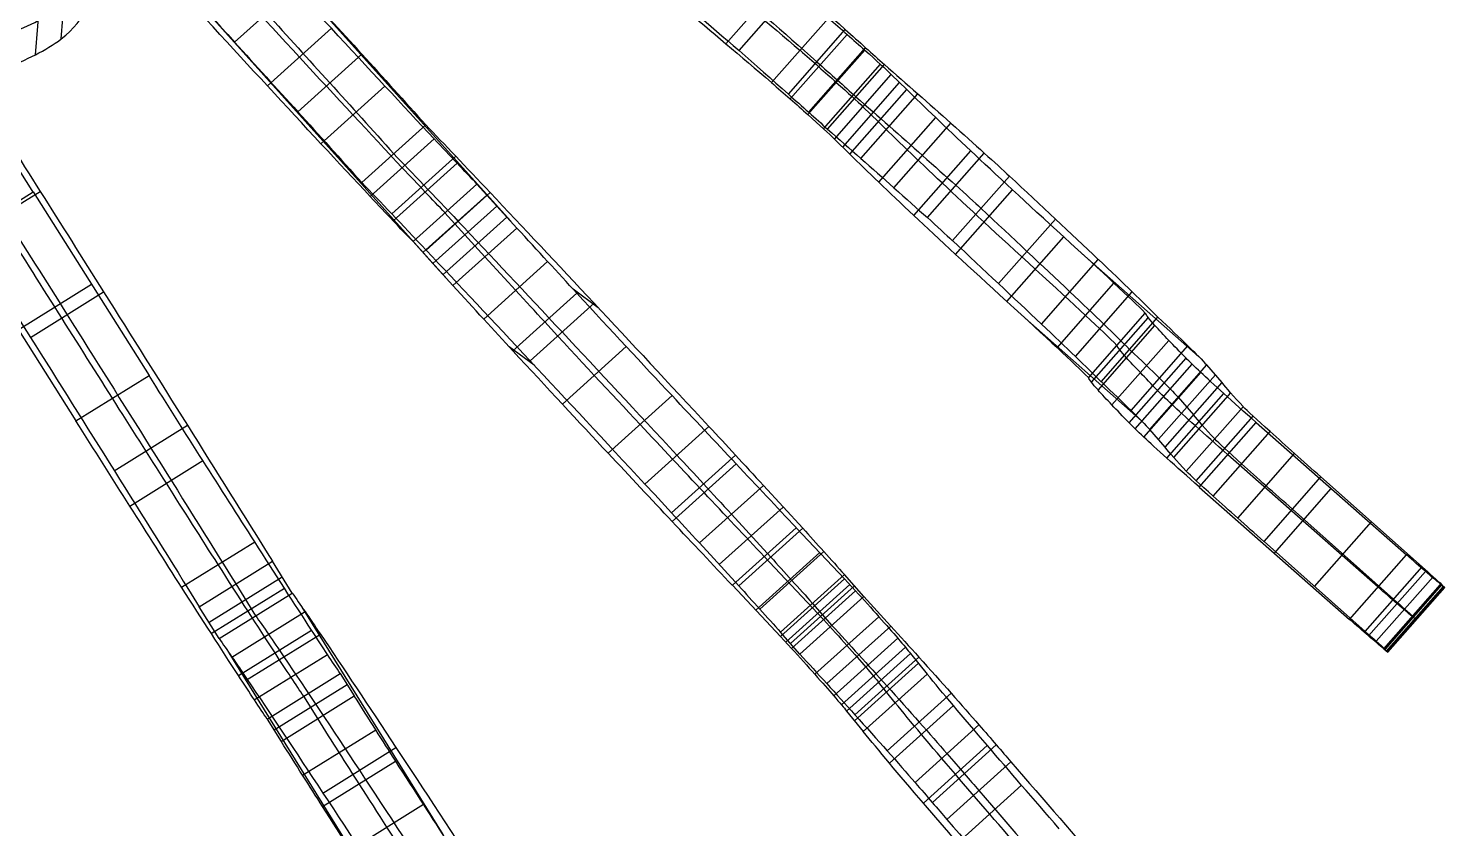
# Model space of a CAD drawing. Extents: x 14 to 133, y -39 to 144.
# Drawn here: x 89.78 to 122.68, y 15.87 to 34.47 of the extents above; entities that cross this region are included whole.
import ezdxf

# ---------------------------------------------------------------- set-up
doc = ezdxf.new("R2010")
doc.units = 0
doc.header["$MEASUREMENT"] = 0
doc.layers.add('LAYER_1', color=255, linetype='CONTINUOUS')

msp = doc.modelspace()

# ---------------------------------------------------------------- linework, layer by layer
at = {"layer": 'LAYER_1', "color": 9}
for p, q in [((100.988, 29.984, 67.046), (95.299, 36.317, 67.831)), ((90.547, 34.222, 75.862), (90.675, 35.811, 77.069)), ((90.547, 34.222, 75.862), (90.675, 35.811, 77.069)), ((105.987, 34.105, 75.535), (107.309, 35.606, 75.498)), ((89.947, 33.852, 76.413), (90.075, 35.441, 77.62)), ((94.574, 34.144, 68.196), (96.059, 35.483, 68.159)), ((94.574, 34.144, 68.196), (96.059, 35.483, 68.159)), ((106.29, 33.948, 79.968), (107.611, 35.448, 79.931)), ((99.502, 28.645, 67.084), (93.813, 34.979, 67.869)), ((107.048, 33.205, 76.894), (108.369, 34.706, 76.858)), ((107.048, 33.205, 76.894), (108.369, 34.706, 76.858)), ((95.336, 33.128, 62.144), (96.821, 34.467, 62.106)), ((95.336, 33.128, 62.144), (96.821, 34.467, 62.106)), ((107.436, 32.939, 79.994), (108.757, 34.44, 79.958)), ((107.436, 32.939, 79.994), (108.757, 34.44, 79.958)), ((107.48, 32.825, 76.913), (108.802, 34.326, 76.876)), ((107.889, 32.461, 76.732), (109.21, 33.962, 76.695)), ((107.889, 32.461, 76.732), (109.21, 33.962, 76.695)), ((107.911, 32.516, 79.764), (109.232, 34.016, 79.727)), ((96.041, 32.529, 68.619), (97.526, 33.868, 68.581)), ((108.255, 32.129, 76.329), (109.576, 33.63, 76.292)), ((108.345, 32.125, 79.422), (109.666, 33.626, 79.386)), ((108.345, 32.125, 79.422), (109.666, 33.626, 79.386)), ((108.506, 31.894, 75.791), (109.827, 33.395, 75.754)), ((108.506, 31.894, 75.791), (109.827, 33.395, 75.754)), ((110.189, 33.042, 74.321), (109.827, 33.395, 75.754)), ((110.189, 33.042, 74.321), (109.827, 33.395, 75.754)), ((96.579, 31.786, 63.464), (98.065, 33.124, 63.426)), ((108.699, 31.707, 75.08), (110.02, 33.208, 75.044)), ((108.868, 31.541, 74.358), (110.189, 33.042, 74.321)), ((108.868, 31.541, 74.358), (110.189, 33.042, 74.321)), ((109.122, 31.441, 79.435), (110.443, 32.942, 79.398)), ((109.167, 32.645, 75.773), (109.528, 32.291, 74.34)), ((109.538, 30.89, 71.898), (110.86, 32.391, 71.862)), ((109.889, 30.762, 79.286), (111.211, 32.263, 79.249)), ((109.889, 30.762, 79.286), (111.211, 32.263, 79.249)), ((97.528, 30.882, 68.732), (99.013, 32.221, 68.694)), ((97.528, 30.882, 68.732), (99.013, 32.221, 68.694)), ((97.724, 30.559, 64.974), (99.209, 31.898, 64.936)), ((97.724, 30.559, 64.974), (99.209, 31.898, 64.936)), ((108.868, 31.541, 74.358), (108.506, 31.894, 75.791)), ((108.868, 31.541, 74.358), (108.506, 31.894, 75.791)), ((110.353, 30.116, 69.519), (111.674, 31.616, 69.482)), ((110.353, 30.116, 69.519), (111.674, 31.616, 69.482)), ((98.226, 30.154, 70.356), (99.711, 31.492, 70.318)), ((98.256, 29.993, 65.87), (99.742, 31.332, 65.832)), ((110.665, 30.067, 78.81), (111.986, 31.568, 78.773)), ((111.251, 29.532, 77.985), (112.572, 31.033, 77.948)), ((111.251, 29.532, 77.985), (112.572, 31.033, 77.948)), ((88.195, 29.606, 57.769), (89.893, 30.663, 57.731)), ((88.195, 29.606, 57.769), (89.893, 30.663, 57.731)), ((88.358, 29.621, 65.356), (90.056, 30.678, 65.318)), ((89.893, 30.663, 57.731), (92.585, 26.398, 59.379)), ((89.893, 30.663, 57.731), (92.585, 26.398, 59.379)), ((98.718, 29.509, 66.85), (100.203, 30.848, 66.813)), ((98.718, 29.509, 66.85), (100.203, 30.848, 66.813)), ((99.025, 29.31, 71.873), (100.511, 30.648, 71.835)), ((99.025, 29.31, 71.873), (100.511, 30.648, 71.835)), ((100.203, 30.848, 66.813), (100.667, 30.337, 66.917)), ((100.203, 30.848, 66.813), (100.667, 30.337, 66.917)), ((111.321, 29.213, 67.446), (112.642, 30.714, 67.41)), ((100.435, 30.592, 66.865), (98.949, 29.254, 66.903)), ((99.181, 28.998, 66.955), (100.667, 30.337, 66.917)), ((99.181, 28.998, 66.955), (100.667, 30.337, 66.917)), ((100.667, 30.337, 66.917), (101.132, 29.826, 67.104)), ((100.667, 30.337, 66.917), (101.132, 29.826, 67.104)), ((100.899, 30.081, 67.01), (99.414, 28.742, 67.048)), ((99.924, 29.667, 66.936), (99.46, 30.179, 66.831)), ((112.318, 28.533, 75.532), (113.639, 30.033, 75.496)), ((99.646, 28.487, 67.142), (101.132, 29.826, 67.104)), ((99.646, 28.487, 67.142), (101.132, 29.826, 67.104)), ((100.389, 29.156, 67.123), (99.924, 29.667, 66.936)), ((112.511, 28.119, 65.593), (113.832, 29.62, 65.556)), ((112.511, 28.119, 65.593), (113.832, 29.62, 65.556)), ((88.195, 29.606, 57.769), (90.887, 25.342, 59.417)), ((88.195, 29.606, 57.769), (90.887, 25.342, 59.417)), ((98.718, 29.509, 66.85), (99.181, 28.998, 66.955)), ((98.718, 29.509, 66.85), (99.181, 28.998, 66.955)), ((99.181, 28.998, 66.955), (99.646, 28.487, 67.142)), ((99.181, 28.998, 66.955), (99.646, 28.487, 67.142)), ((100.359, 27.709, 67.573), (101.844, 29.047, 67.536)), ((113.315, 27.593, 73.027), (114.636, 29.094, 72.991)), ((113.315, 27.593, 73.027), (114.636, 29.094, 72.991)), ((116.958, 26.847, 64.676), (114.255, 29.234, 64.982)), ((89.547, 27.463, 58.556), (91.245, 28.52, 58.517)), ((89.833, 27.283, 66.209), (91.53, 28.34, 66.171)), ((89.833, 27.283, 66.209), (91.53, 28.34, 66.171)), ((101.036, 26.973, 68.123), (102.521, 28.312, 68.085)), ((101.036, 26.973, 68.123), (102.521, 28.312, 68.085)), ((103.021, 27.974, 75.747), (102.434, 28.407, 68.006)), ((113.678, 27.045, 63.671), (114.999, 28.546, 63.635)), ((114.103, 26.841, 70.632), (115.425, 28.342, 70.596)), ((101.437, 26.74, 75.643), (102.923, 28.079, 75.605)), ((115.637, 25.346, 64.712), (112.934, 27.733, 65.019)), ((114.406, 26.348, 61.393), (115.728, 27.849, 61.356)), ((114.406, 26.348, 61.393), (115.728, 27.849, 61.356)), ((114.477, 26.241, 59.523), (115.798, 27.742, 59.486)), ((114.7, 26.255, 68.137), (116.021, 27.756, 68.1)), ((114.7, 26.255, 68.137), (116.021, 27.756, 68.1)), ((114.629, 26.061, 57.663), (115.95, 27.562, 57.626)), ((114.629, 26.061, 57.663), (115.95, 27.562, 57.626)), ((101.535, 26.635, 75.784), (100.949, 27.068, 68.044)), ((102.186, 25.732, 69.344), (103.671, 27.071, 69.306)), ((114.952, 25.714, 55.08), (116.273, 27.215, 55.044)), ((115.396, 25.585, 65.841), (116.718, 27.086, 65.804)), ((115.352, 25.299, 52.519), (116.674, 26.8, 52.482)), ((115.352, 25.299, 52.519), (116.674, 26.8, 52.482)), ((115.494, 25.159, 51.888), (116.815, 26.66, 51.851)), ((90.887, 25.342, 59.417), (92.585, 26.398, 59.379)), ((90.887, 25.342, 59.417), (92.585, 26.398, 59.379)), ((115.695, 24.967, 51.287), (117.017, 26.468, 51.25)), ((115.695, 24.967, 51.287), (117.017, 26.468, 51.25)), ((115.833, 25.143, 63.428), (117.154, 26.644, 63.392)), ((115.833, 25.143, 63.428), (117.154, 26.644, 63.392)), ((116.037, 24.915, 61.488), (117.358, 26.416, 61.452)), ((117.51, 26.235, 59.502), (117.154, 26.644, 63.392)), ((117.51, 26.235, 59.502), (117.154, 26.644, 63.392)), ((116.189, 24.734, 59.539), (117.51, 26.235, 59.502)), ((116.189, 24.734, 59.539), (117.51, 26.235, 59.502)), ((116.389, 24.493, 56.894), (117.711, 25.994, 56.857)), ((103.249, 24.592, 70.732), (104.734, 25.931, 70.694)), ((103.249, 24.592, 70.732), (104.734, 25.931, 70.694)), ((116.231, 24.476, 50.512), (117.552, 25.977, 50.475)), ((116.493, 25.893, 63.41), (116.85, 25.484, 59.52)), ((116.68, 24.173, 54.266), (118.001, 25.674, 54.23)), ((116.68, 24.173, 54.266), (118.001, 25.674, 54.23)), ((116.912, 23.952, 53.6), (118.233, 25.453, 53.563)), ((91.779, 24.184, 66.981), (93.477, 25.241, 66.942)), ((104.106, 23.875, 79.004), (105.591, 25.214, 78.967)), ((104.106, 23.875, 79.004), (105.591, 25.214, 78.967)), ((116.189, 24.734, 59.539), (115.833, 25.143, 63.428)), ((116.189, 24.734, 59.539), (115.833, 25.143, 63.428)), ((116.981, 23.807, 50.167), (118.302, 25.308, 50.13)), ((116.981, 23.807, 50.167), (118.302, 25.308, 50.13)), ((117.305, 23.593, 53.088), (118.627, 25.094, 53.051)), ((117.305, 23.593, 53.088), (118.627, 25.094, 53.051)), ((118.302, 25.308, 50.13), (121.794, 22.231, 49.969)), ((118.302, 25.308, 50.13), (121.794, 22.231, 49.969)), ((92.139, 23.365, 60.386), (93.837, 24.421, 60.347)), ((104.722, 23.21, 79.654), (106.207, 24.548, 79.616)), ((104.735, 23.008, 73.029), (106.22, 24.347, 72.991)), ((121.134, 21.48, 49.987), (117.642, 24.558, 50.148)), ((117.874, 23.083, 52.687), (119.195, 24.584, 52.651)), ((118.485, 22.539, 52.415), (119.806, 24.04, 52.379)), ((118.485, 22.539, 52.415), (119.806, 24.04, 52.379)), ((119.806, 24.04, 52.379), (122.157, 21.952, 51.646)), ((119.806, 24.04, 52.379), (122.157, 21.952, 51.646)), ((105.37, 22.506, 80.228), (106.856, 23.845, 80.19)), ((105.37, 22.506, 80.228), (106.856, 23.845, 80.19)), ((106.856, 23.845, 80.19), (107.772, 22.847, 80.816)), ((106.856, 23.845, 80.19), (107.772, 22.847, 80.816)), ((116.981, 23.807, 50.167), (120.473, 20.73, 50.005)), ((116.981, 23.807, 50.167), (120.473, 20.73, 50.005)), ((118.727, 22.269, 50.076), (120.048, 23.77, 50.04)), ((105.831, 22.004, 80.531), (107.316, 23.342, 80.493)), ((107.029, 22.177, 80.835), (106.113, 23.176, 80.209)), ((121.497, 21.202, 51.664), (119.145, 23.289, 52.397)), ((106.135, 21.524, 75.445), (107.62, 22.862, 75.407)), ((106.135, 21.524, 75.445), (107.62, 22.862, 75.407)), ((106.286, 21.508, 80.854), (107.772, 22.847, 80.816)), ((106.286, 21.508, 80.854), (107.772, 22.847, 80.816)), ((108.743, 21.67, 77.289), (107.62, 22.862, 75.407)), ((108.743, 21.67, 77.289), (107.62, 22.862, 75.407)), ((119.659, 21.496, 52.042), (120.98, 22.997, 52.005)), ((93.342, 21.476, 61.569), (95.04, 22.532, 61.531)), ((93.342, 21.476, 61.569), (95.04, 22.532, 61.531)), ((105.37, 22.506, 80.228), (106.286, 21.508, 80.854)), ((105.37, 22.506, 80.228), (106.286, 21.508, 80.854)), ((118.485, 22.539, 52.415), (120.836, 20.451, 51.682)), ((118.485, 22.539, 52.415), (120.836, 20.451, 51.682)), ((93.753, 21.025, 67.319), (95.45, 22.082, 67.28)), ((93.753, 21.025, 67.319), (95.45, 22.082, 67.28)), ((95.911, 21.342, 67.275), (95.45, 22.082, 67.28)), ((95.911, 21.342, 67.275), (95.45, 22.082, 67.28)), ((106.682, 20.943, 76.404), (108.167, 22.282, 76.366)), ((106.777, 20.967, 80.977), (108.262, 22.306, 80.939)), ((106.877, 22.193, 75.426), (108, 21.001, 77.308)), ((120.473, 20.73, 50.005), (121.794, 22.231, 49.969)), ((120.473, 20.73, 50.005), (121.794, 22.231, 49.969)), ((107.252, 20.434, 80.781), (108.738, 21.773, 80.743)), ((107.252, 20.434, 80.781), (108.738, 21.773, 80.743)), ((109.19, 21.26, 80.335), (108.738, 21.773, 80.743)), ((109.19, 21.26, 80.335), (108.738, 21.773, 80.743)), ((120.836, 20.451, 51.682), (122.157, 21.952, 51.646)), ((120.836, 20.451, 51.682), (122.157, 21.952, 51.646)), ((120.913, 20.346, 50.162), (122.234, 21.847, 50.125)), ((121.093, 20.221, 51.516), (122.414, 21.722, 51.48)), ((95.681, 21.712, 67.278), (93.983, 20.655, 67.316)), ((94.032, 20.399, 62.453), (95.73, 21.455, 62.414)), ((94.602, 21.553, 67.3), (95.062, 20.813, 67.294)), ((107.257, 20.331, 77.327), (106.135, 21.524, 75.445)), ((107.257, 20.331, 77.327), (106.135, 21.524, 75.445)), ((107.257, 20.331, 77.327), (108.743, 21.67, 77.289)), ((107.257, 20.331, 77.327), (108.743, 21.67, 77.289)), ((107.376, 20.204, 77.48), (108.861, 21.543, 77.442)), ((107.485, 20.171, 80.593), (108.97, 21.51, 80.555)), ((107.511, 20.057, 77.599), (108.996, 21.396, 77.561)), ((107.511, 20.057, 77.599), (108.996, 21.396, 77.561)), ((108.996, 21.396, 77.561), (108.743, 21.67, 77.289)), ((108.996, 21.396, 77.561), (108.743, 21.67, 77.289)), ((121.267, 20.044, 50.547), (122.588, 21.545, 50.51)), ((121.267, 20.044, 50.547), (122.588, 21.545, 50.51)), ((121.298, 20.034, 51.252), (122.619, 21.535, 51.215)), ((121.298, 20.034, 51.252), (122.619, 21.535, 51.215)), ((121.332, 19.99, 50.712), (122.654, 21.491, 50.675)), ((121.349, 19.985, 51.08), (122.67, 21.486, 51.043)), ((121.361, 19.97, 50.895), (122.682, 21.471, 50.858)), ((121.361, 19.97, 50.895), (122.682, 21.471, 50.858)), ((122.588, 21.545, 50.51), (122.682, 21.471, 50.858)), ((122.588, 21.545, 50.51), (122.682, 21.471, 50.858)), ((122.682, 21.471, 50.858), (122.619, 21.535, 51.215)), ((122.682, 21.471, 50.858), (122.619, 21.535, 51.215)), ((94.213, 20.285, 67.314), (95.911, 21.342, 67.275)), ((94.213, 20.285, 67.314), (95.911, 21.342, 67.275)), ((107.704, 19.921, 80.373), (109.19, 21.26, 80.335)), ((107.704, 19.921, 80.373), (109.19, 21.26, 80.335)), ((107.995, 21.103, 80.762), (108.447, 20.591, 80.354)), ((94.213, 20.285, 67.314), (93.753, 21.025, 67.319)), ((94.213, 20.285, 67.314), (93.753, 21.025, 67.319)), ((94.512, 19.855, 68.683), (96.21, 20.911, 68.644)), ((99.416, 15.731, 67.837), (96.142, 21.011, 68.358)), ((108, 21.001, 77.308), (108.254, 20.727, 77.58)), ((108.053, 19.454, 77.561), (109.539, 20.793, 77.523)), ((122.021, 20.72, 50.876), (121.927, 20.795, 50.528)), ((121.958, 20.785, 51.233), (122.021, 20.72, 50.876)), ((94.663, 19.424, 63.487), (96.36, 20.48, 63.448)), ((94.663, 19.424, 63.487), (96.36, 20.48, 63.448)), ((107.704, 19.921, 80.373), (107.252, 20.434, 80.781)), ((107.704, 19.921, 80.373), (107.252, 20.434, 80.781)), ((108.329, 19.237, 80.696), (109.814, 20.576, 80.659)), ((94.868, 19.332, 70.005), (96.565, 20.388, 69.967)), ((94.868, 19.332, 70.005), (96.565, 20.388, 69.967)), ((107.511, 20.057, 77.599), (107.257, 20.331, 77.327)), ((107.511, 20.057, 77.599), (107.257, 20.331, 77.327)), ((108.492, 18.954, 77.096), (109.978, 20.293, 77.058)), ((108.492, 18.954, 77.096), (109.978, 20.293, 77.058)), ((108.671, 18.744, 76.666), (110.156, 20.083, 76.629)), ((97.718, 14.674, 67.876), (94.444, 19.954, 68.397)), ((95.031, 18.861, 64.306), (96.729, 19.918, 64.267)), ((108.788, 18.601, 76.191), (110.274, 19.939, 76.153)), ((108.788, 18.601, 76.191), (110.274, 19.939, 76.153)), ((108.984, 18.514, 80.803), (110.469, 19.853, 80.765)), ((108.984, 18.514, 80.803), (110.469, 19.853, 80.765)), ((110.274, 19.939, 76.153), (110.662, 19.46, 74.43)), ((110.274, 19.939, 76.153), (110.662, 19.46, 74.43)), ((121.267, 20.044, 50.547), (121.361, 19.97, 50.895)), ((121.267, 20.044, 50.547), (121.361, 19.97, 50.895)), ((121.361, 19.97, 50.895), (121.298, 20.034, 51.252)), ((121.361, 19.97, 50.895), (121.298, 20.034, 51.252)), ((95.33, 18.415, 65.22), (97.027, 19.472, 65.181)), ((95.33, 18.415, 65.22), (97.027, 19.472, 65.181)), ((97.027, 19.472, 65.181), (97.353, 18.953, 65.287)), ((97.027, 19.472, 65.181), (97.353, 18.953, 65.287)), ((108.973, 18.371, 75.325), (110.458, 19.71, 75.287)), ((109.176, 18.122, 74.468), (110.662, 19.46, 74.43)), ((109.176, 18.122, 74.468), (110.662, 19.46, 74.43)), ((97.19, 19.212, 65.234), (95.492, 18.156, 65.273)), ((109.919, 18.791, 74.449), (109.531, 19.27, 76.172)), ((95.655, 17.896, 65.326), (97.353, 18.953, 65.287)), ((95.655, 17.896, 65.326), (97.353, 18.953, 65.287)), ((96.504, 18.425, 65.306), (96.179, 18.943, 65.201)), ((109.734, 17.674, 80.54), (111.219, 19.013, 80.502)), ((108.788, 18.601, 76.191), (109.176, 18.122, 74.468)), ((108.788, 18.601, 76.191), (109.176, 18.122, 74.468)), ((109.784, 17.389, 72.419), (111.27, 18.728, 72.382)), ((95.33, 18.415, 65.22), (95.655, 17.896, 65.326)), ((95.33, 18.415, 65.22), (95.655, 17.896, 65.326)), ((96.152, 17.11, 65.659), (97.85, 18.166, 65.621)), ((110.378, 16.942, 79.918), (111.864, 18.281, 79.881)), ((110.378, 16.942, 79.918), (111.864, 18.281, 79.881)), ((110.573, 16.46, 70.518), (112.058, 17.799, 70.48)), ((110.573, 16.46, 70.518), (112.058, 17.799, 70.48)), ((110.781, 16.477, 79.271), (112.266, 17.816, 79.233)), ((96.617, 16.381, 66.139), (98.314, 17.437, 66.101)), ((96.617, 16.381, 66.139), (98.314, 17.437, 66.101)), ((96.623, 16.695, 75.061), (98.321, 17.752, 75.023)), ((111.119, 16.082, 78.546), (112.604, 17.421, 78.508)), ((111.119, 16.082, 78.546), (112.604, 17.421, 78.508)), ((111.37, 15.535, 69.054), (112.855, 16.874, 69.016)), ((97.263, 15.376, 67.065), (98.961, 16.433, 67.027))]:
    msp.add_line(p, q, dxfattribs=at)
at = {"layer": 'LAYER_1', "color": 9, "extrusion": (0.74264, 0.669424, -0.018889)}
for centre, radius, start, end in [((-17.562, 97.772, 93.803), 40.215, 237.407, 249.8075), ((-17.562, 97.772, 93.803), 40.215, 237.407, 249.8075), ((-17.562, 97.771, 92.803), 40.215, 237.4069, 249.8076), ((-44.532, 45.243, 91.803), 25.559, 57.4737, 75.1009), ((-44.532, 45.243, 91.803), 25.559, 57.4737, 75.1009), ((-17.562, 97.772, 91.803), 40.215, 237.407, 249.8075), ((-17.562, 97.772, 91.803), 40.215, 237.407, 249.8075), ((-42.056, 54.645, 93.803), 15.836, 75.0108, 91.1049), ((-42.056, 54.645, 93.803), 15.836, 75.0108, 91.1049), ((-42.056, 54.646, 92.803), 15.836, 75.0106, 91.1051), ((-27.908, 81.502, 93.803), 20.935, 224.9183, 237.2768), ((-27.908, 81.502, 93.803), 20.935, 224.9183, 237.2768), ((-42.056, 54.645, 91.803), 15.836, 75.0108, 91.1049), ((-42.056, 54.645, 91.803), 15.836, 75.0108, 91.1049), ((-27.908, 81.501, 92.803), 20.935, 224.9183, 237.2769), ((-27.908, 81.502, 91.803), 20.935, 224.9183, 237.2768), ((-27.908, 81.502, 91.803), 20.935, 224.9183, 237.2768), ((-59.424, 61.012, 93.803), 19.513, 29.0215, 40.2511), ((-59.424, 61.012, 93.803), 19.513, 29.0215, 40.2511), ((-35.384, 73.872, 93.803), 10.254, 210.9577, 224.2234), ((-35.384, 73.872, 93.803), 10.254, 210.9577, 224.2234), ((-59.424, 61.012, 92.803), 19.513, 29.0215, 40.2511), ((-35.384, 73.871, 92.803), 10.254, 210.9577, 224.2235), ((-59.424, 61.012, 91.803), 19.513, 29.0215, 40.2511), ((-59.424, 61.012, 91.803), 19.513, 29.0215, 40.2511), ((-80.639, 43.41, 93.803), 47.078, 39.9185, 52.4858), ((-80.639, 43.41, 93.803), 47.078, 39.9185, 52.4858), ((-35.384, 73.872, 91.803), 10.254, 210.9577, 224.2234), ((-35.384, 73.872, 91.803), 10.254, 210.9577, 224.2234), ((-80.638, 43.411, 92.803), 47.078, 39.9184, 52.4859), ((-42.324, 78.298, 93.803), 9.95, 237.8927, 251.0339), ((-42.324, 78.298, 93.803), 9.95, 237.8927, 251.0339), ((-80.639, 43.41, 91.803), 47.078, 39.9185, 52.4858), ((-80.639, 43.41, 91.803), 47.078, 39.9185, 52.4858), ((-42.324, 78.298, 92.803), 9.95, 237.8926, 251.0339), ((-42.324, 78.298, 91.803), 9.95, 237.8927, 251.0339), ((-42.324, 78.298, 91.803), 9.95, 237.8927, 251.0339), ((-36.621, 86.891, 93.803), 20.262, 225.3402, 237.1473), ((-36.621, 86.891, 93.803), 20.262, 225.3402, 237.1473), ((-36.621, 86.891, 92.803), 20.262, 225.3402, 237.1473), ((-36.621, 86.891, 91.803), 20.262, 225.3402, 237.1473), ((-36.621, 86.891, 91.803), 20.262, 225.3402, 237.1473), ((-11.065, 112.276, 93.803), 56.282, 218.561, 224.9994), ((-11.065, 112.276, 93.803), 56.282, 218.561, 224.9994), ((-11.041, 112.297, 92.803), 56.314, 218.5629, 224.9975), ((-60.37, 69.988, 93.803), 13.654, 52.0336, 61.3976), ((-60.37, 69.988, 93.803), 13.654, 52.0336, 61.3976), ((-11.065, 112.276, 91.803), 56.282, 218.561, 224.9994), ((-11.065, 112.276, 91.803), 56.282, 218.561, 224.9994), ((-60.37, 69.988, 92.803), 13.655, 52.034, 61.3972), ((-60.37, 69.988, 91.803), 13.654, 52.0336, 61.3976), ((-60.37, 69.988, 91.803), 13.654, 52.0336, 61.3976), ((-55.831, 81.011, 93.803), 1.717, 67.9901, 117.8139), ((-55.831, 81.011, 93.803), 1.717, 67.9901, 117.8139), ((-55.831, 81.011, 92.803), 1.717, 67.9901, 117.8139), ((-55.831, 81.011, 91.803), 1.717, 67.9901, 117.8139), ((-55.831, 81.011, 91.803), 1.717, 67.9901, 117.8139), ((-57.425, 77.926, 93.803), 1.461, 76.5681, 141.1047), ((-57.425, 77.926, 93.803), 1.461, 76.5681, 141.1047), ((-59.196, 78.228, 93.803), 4.324, 64.2279, 90.2854), ((-59.196, 78.228, 93.803), 4.324, 64.2279, 90.2854), ((-57.425, 77.926, 92.803), 1.461, 76.5681, 141.1047), ((-59.196, 78.228, 92.803), 4.324, 64.2276, 90.2857), ((-56.564, 77.256, 93.803), 2.551, 141.5208, 164.474), ((-56.564, 77.256, 93.803), 2.551, 141.5208, 164.474), ((-57.425, 77.926, 91.803), 1.461, 76.5681, 141.1047), ((-57.425, 77.926, 91.803), 1.461, 76.5681, 141.1047), ((-59.196, 78.228, 91.803), 4.324, 64.2279, 90.2854), ((-59.196, 78.228, 91.803), 4.324, 64.2279, 90.2854), ((-59.01, 79.119, 93.803), 3.439, 93.4549, 132.185), ((-59.01, 79.119, 93.803), 3.439, 93.4549, 132.185), ((-56.564, 77.256, 92.803), 2.551, 141.5207, 164.4742), ((-75.293, 82.239, 93.803), 16.774, 323.5115, 338.9536), ((-75.293, 82.239, 93.803), 16.774, 323.5115, 338.9536), ((-59.01, 79.119, 92.803), 3.438, 93.4541, 132.1859), ((-56.564, 77.256, 91.803), 2.551, 141.5208, 164.474), ((-56.564, 77.256, 91.803), 2.551, 141.5208, 164.474), ((-75.293, 82.239, 92.803), 16.774, 323.5114, 338.9538), ((-59.01, 79.119, 91.803), 3.439, 93.4549, 132.185), ((-59.01, 79.119, 91.803), 3.439, 93.4549, 132.185), ((-75.293, 82.239, 91.803), 16.774, 323.5115, 338.9536), ((-75.293, 82.239, 91.803), 16.774, 323.5115, 338.9536), ((-56.937, 76.892, 93.803), 6.481, 132.5422, 148.3347), ((-56.937, 76.892, 93.803), 6.481, 132.5422, 148.3347), ((-80.78, 86.849, 93.803), 23.93, 313.3222, 322.4508), ((-80.78, 86.849, 93.803), 23.93, 313.3222, 322.4508), ((-56.937, 76.892, 92.803), 6.481, 132.542, 148.3349), ((-80.782, 86.85, 92.803), 23.933, 313.3226, 322.4503), ((-39.362, 57.247, 93.803), 32.625, 135.0543, 153.0178), ((-39.362, 57.247, 93.803), 32.625, 135.0543, 153.0178), ((-56.937, 76.892, 91.803), 6.481, 132.5422, 148.3347), ((-56.937, 76.892, 91.803), 6.481, 132.5422, 148.3347), ((-80.78, 86.849, 91.803), 23.93, 313.3222, 322.4508), ((-80.78, 86.849, 91.803), 23.93, 313.3222, 322.4508), ((-39.363, 57.247, 92.803), 32.624, 135.0541, 153.018), ((-39.362, 57.247, 91.803), 32.625, 135.0543, 153.0178), ((-39.362, 57.247, 91.803), 32.625, 135.0543, 153.0178)]:
    msp.add_arc(centre, radius, start, end, dxfattribs=at)
at = {"layer": 'LAYER_1', "color": 9, "extrusion": (0.660644, 0.750476, -0.018341)}
for centre, radius, start, end in [((-58.161, 78.994, 96.23), 2.834, 42.113, 104.6386), ((-58.161, 78.994, 96.23), 2.834, 42.113, 104.6386), ((-76.644, 58.59, 95.23), 27.098, 39.4827, 47.7111), ((-58.161, 78.994, 95.23), 2.834, 42.113, 104.6386), ((-76.64, 58.593, 94.23), 27.093, 39.4819, 47.7119), ((-76.64, 58.593, 94.23), 27.093, 39.4819, 47.7119), ((-58.161, 78.994, 94.23), 2.834, 42.113, 104.6386), ((-58.161, 78.994, 94.23), 2.834, 42.113, 104.6386), ((-58.75, 77.025, 96.23), 1.646, 78.082, 118.3715), ((-58.75, 77.025, 96.23), 1.646, 78.082, 118.3715), ((-57.921, 78.111, 96.23), 3.749, 104.772, 125.4808), ((-57.921, 78.111, 96.23), 3.749, 104.772, 125.4808), ((-58.75, 77.025, 95.23), 1.646, 78.0812, 118.3723), ((-58.517, 76.726, 96.23), 2.022, 120.1707, 156.4881), ((-58.517, 76.726, 96.23), 2.022, 120.1707, 156.4881), ((-57.921, 78.111, 95.23), 3.749, 104.772, 125.4809), ((-60.697, 74.606, 96.23), 6.585, 84.7768, 102.8114), ((-60.697, 74.606, 96.23), 6.585, 84.7768, 102.8114), ((-58.75, 77.025, 94.23), 1.646, 78.082, 118.3715), ((-58.75, 77.025, 94.23), 1.646, 78.082, 118.3715), ((-57.921, 78.111, 94.23), 3.749, 104.772, 125.4808), ((-57.921, 78.111, 94.23), 3.749, 104.772, 125.4808), ((-58.517, 76.726, 95.23), 2.022, 120.1702, 156.4886), ((-92.761, 86.79, 96.23), 33.631, 332.4957, 341.4636), ((-92.761, 86.79, 96.23), 33.631, 332.4957, 341.4636), ((-60.697, 74.606, 95.23), 6.585, 84.7766, 102.8116), ((-58.517, 76.726, 94.23), 2.022, 120.1707, 156.4881), ((-58.517, 76.726, 94.23), 2.022, 120.1707, 156.4881), ((-92.765, 86.792, 95.23), 33.634, 332.4962, 341.4631), ((-61.426, 78.052, 96.23), 3.064, 103.7995, 146.8756), ((-61.426, 78.052, 96.23), 3.064, 103.7995, 146.8756), ((-60.697, 74.606, 94.23), 6.585, 84.7768, 102.8114), ((-60.697, 74.606, 94.23), 6.585, 84.7768, 102.8114), ((-77.485, 79.089, 96.23), 16.526, 314.6514, 331.7212), ((-77.485, 79.089, 96.23), 16.526, 314.6514, 331.7212), ((-92.761, 86.79, 94.23), 33.631, 332.4957, 341.4636), ((-92.761, 86.79, 94.23), 33.631, 332.4957, 341.4636), ((-61.426, 78.052, 95.23), 3.064, 103.7988, 146.8763), ((1.33, 39.159, 96.23), 76.894, 148.15783, 152.41279), ((1.33, 39.159, 96.23), 76.894, 148.15783, 152.41279), ((-61.426, 78.052, 94.23), 3.064, 103.7995, 146.8756), ((-61.426, 78.052, 94.23), 3.064, 103.7995, 146.8756), ((-77.485, 79.088, 95.23), 16.525, 314.6512, 331.7214), ((1.453, 39.088, 95.23), 77.036, 148.16173, 152.40889), ((-77.485, 79.089, 94.23), 16.526, 314.6514, 331.7212), ((-77.485, 79.089, 94.23), 16.526, 314.6514, 331.7212), ((-59.691, 60.617, 96.23), 9.126, 132.6255, 164.007), ((-59.691, 60.617, 96.23), 9.126, 132.6255, 164.007), ((1.33, 39.159, 94.23), 76.894, 148.15783, 152.41279), ((1.33, 39.159, 94.23), 76.894, 148.15783, 152.41279), ((-44.32, 63.093, 96.23), 25.351, 152.578, 164.478), ((-44.32, 63.093, 96.23), 25.351, 152.578, 164.478), ((-59.691, 60.617, 95.23), 9.126, 132.6249, 164.0076), ((-44.32, 63.093, 95.23), 25.351, 152.5779, 164.478), ((-59.691, 60.617, 94.23), 9.126, 132.6255, 164.007), ((-59.691, 60.617, 94.23), 9.126, 132.6255, 164.007), ((-100.604, 64.32, 96.23), 32.162, 351.2024, 357.8822), ((-100.604, 64.32, 96.23), 32.162, 351.2024, 357.8822), ((-53.57, 62.147, 96.23), 17.031, 153.0072, 169.7839), ((-53.57, 62.147, 96.23), 17.031, 153.0072, 169.7839), ((-44.32, 63.093, 94.23), 25.351, 152.578, 164.478), ((-44.32, 63.093, 94.23), 25.351, 152.578, 164.478), ((-133.419, 69.871, 96.23), 65.441, 346.19575, 350.79369), ((-133.419, 69.871, 96.23), 65.441, 346.19575, 350.79369), ((-100.62, 64.322, 95.23), 32.178, 351.2041, 357.8805), ((-53.57, 62.147, 95.23), 17.031, 153.0069, 169.7841), ((-133.517, 69.891, 95.23), 65.542, 346.19927, 350.79017), ((-74.843, 55.473, 96.23), 5.122, 331.4323, 346.2551), ((-74.843, 55.473, 96.23), 5.122, 331.4323, 346.2551), ((-100.604, 64.32, 94.23), 32.162, 351.2024, 357.8822), ((-100.604, 64.32, 94.23), 32.162, 351.2024, 357.8822), ((-72.267, 54.097, 96.23), 2.202, 274.9869, 330.8336), ((-72.267, 54.097, 96.23), 2.202, 274.9869, 330.8336), ((-133.419, 69.871, 94.23), 65.441, 346.19575, 350.79369), ((-133.419, 69.871, 94.23), 65.441, 346.19575, 350.79369), ((-53.57, 62.147, 94.23), 17.031, 153.0072, 169.7839), ((-53.57, 62.147, 94.23), 17.031, 153.0072, 169.7839), ((-74.843, 55.473, 95.23), 5.122, 331.4322, 346.2552), ((-128.919, 66.727, 96.23), 58.306, 349.40279, 354.63703), ((-128.919, 66.727, 96.23), 58.306, 349.40279, 354.63703), ((-72.267, 54.097, 95.23), 2.202, 274.9869, 330.8336), ((-73.613, 56.555, 96.23), 2.079, 303.6653, 344.6197), ((-73.613, 56.555, 96.23), 2.079, 303.6653, 344.6197), ((-128.983, 66.736, 95.23), 58.369, 349.40565, 354.63417), ((-74.843, 55.473, 94.23), 5.122, 331.4323, 346.2551), ((-74.843, 55.473, 94.23), 5.122, 331.4323, 346.2551), ((-75.308, 59.328, 96.23), 5.328, 283.7446, 302.3141), ((-75.308, 59.328, 96.23), 5.328, 283.7446, 302.3141), ((-72.267, 54.097, 94.23), 2.202, 274.9869, 330.8336), ((-72.267, 54.097, 94.23), 2.202, 274.9869, 330.8336), ((-128.919, 66.727, 94.23), 58.306, 349.40279, 354.63703), ((-128.919, 66.727, 94.23), 58.306, 349.40279, 354.63703), ((-73.612, 56.555, 95.23), 2.079, 303.6645, 344.6205), ((-73.613, 56.555, 94.23), 2.079, 303.6653, 344.6197), ((-73.613, 56.555, 94.23), 2.079, 303.6653, 344.6197), ((-75.308, 59.328, 95.23), 5.328, 283.7444, 302.3143), ((-75.308, 59.328, 94.23), 5.328, 283.7446, 302.3141), ((-75.308, 59.328, 94.23), 5.328, 283.7446, 302.3141), ((-76.662, 53.16, 96.23), 1.419, 218.1341, 267.2684), ((-76.662, 53.16, 96.23), 1.419, 218.1341, 267.2684), ((-76.836, 52.249, 96.23), 1.222, 106.6569, 142.7389), ((-76.836, 52.249, 96.23), 1.222, 106.6569, 142.7389), ((-76.662, 53.16, 95.23), 1.419, 218.1341, 267.2684), ((-76.836, 52.249, 95.23), 1.222, 106.6565, 142.7392), ((-76.662, 53.16, 94.23), 1.419, 218.1341, 267.2684), ((-76.662, 53.16, 94.23), 1.419, 218.1341, 267.2684), ((-76.836, 52.249, 94.23), 1.222, 106.6569, 142.7389), ((-76.836, 52.249, 94.23), 1.222, 106.6569, 142.7389)]:
    msp.add_arc(centre, radius, start, end, dxfattribs=at)
at = {"layer": 'LAYER_1', "color": 9, "extrusion": (0.063881, 0.794777, 0.603531)}
for centre, radius, start, end in [((-84.439, 33.481, 78.768), 3.691, 146.4307, 190.8723), ((-84.439, 33.481, 78.768), 3.691, 146.4307, 190.8723), ((-82.937, 32.332, 79.768), 5.58, 126.7303, 145.1239), ((-82.937, 32.332, 78.768), 5.58, 126.7305, 145.1237), ((-82.937, 32.332, 78.768), 5.58, 126.7305, 145.1237)]:
    msp.add_arc(centre, radius, start, end, dxfattribs=at)
at = {"layer": 'LAYER_1', "color": 9, "extrusion": (0.848828, 0.528319, -0.019241)}
for centre, radius, start, end in [((-19.614, 63.621, 91.393), 4.52, 245.7699, 287.7556), ((-19.614, 63.621, 91.393), 4.52, 245.7699, 287.7556), ((-31.582, 39.467, 91.393), 29.389, 64.3833, 75.6675), ((-31.582, 39.467, 91.393), 29.389, 64.3833, 75.6675), ((-31.582, 39.467, 90.393), 29.389, 64.3833, 75.6675), ((-31.582, 39.467, 89.393), 29.389, 64.3833, 75.6675), ((-31.582, 39.467, 89.393), 29.389, 64.3833, 75.6675), ((3.85, 145.474, 90.393), 89.624, 250.19862, 253.59052), ((-32.708, 37.162, 91.393), 31.906, 74.7325, 88.1729), ((-32.708, 37.162, 91.393), 31.906, 74.7325, 88.1729), ((-32.708, 37.163, 90.393), 31.905, 74.7325, 88.173), ((-32.708, 37.162, 89.393), 31.906, 74.7325, 88.1729), ((-32.708, 37.162, 89.393), 31.906, 74.7325, 88.1729), ((-17.384, 86.521, 91.393), 26.964, 239.4462, 250.2143), ((-17.384, 86.521, 91.393), 26.964, 239.4462, 250.2143), ((-17.384, 86.521, 90.393), 26.965, 239.4462, 250.2143), ((-17.384, 86.521, 89.393), 26.964, 239.4462, 250.2143), ((-17.384, 86.521, 89.393), 26.964, 239.4462, 250.2143), ((-24.567, 74.111, 91.393), 12.627, 224.7728, 238.8908), ((-24.567, 74.111, 91.393), 12.627, 224.7728, 238.8908), ((-24.567, 74.111, 90.393), 12.627, 224.7727, 238.8908), ((-24.567, 74.111, 89.393), 12.627, 224.7728, 238.8908), ((-24.567, 74.111, 89.393), 12.627, 224.7728, 238.8908), ((-49.744, 63.27, 91.393), 18.127, 18.5819, 27.8515), ((-49.744, 63.27, 91.393), 18.127, 18.5819, 27.8515), ((-49.745, 63.27, 90.393), 18.128, 18.5823, 27.8511), ((-28.64, 69.917, 91.393), 6.782, 205.9185, 223.8469), ((-28.64, 69.917, 91.393), 6.782, 205.9185, 223.8469), ((-49.744, 63.27, 89.393), 18.127, 18.5819, 27.8515), ((-49.744, 63.27, 89.393), 18.127, 18.5819, 27.8515), ((-73.737, 50.202, 91.393), 45.447, 28.287, 43.3418), ((-73.737, 50.202, 91.393), 45.447, 28.287, 43.3418), ((-28.64, 69.917, 90.393), 6.782, 205.9183, 223.8471), ((-73.736, 50.202, 90.393), 45.446, 28.2869, 43.3419), ((-28.64, 69.917, 89.393), 6.782, 205.9185, 223.8469), ((-28.64, 69.917, 89.393), 6.782, 205.9185, 223.8469), ((-73.737, 50.202, 89.393), 45.447, 28.287, 43.3418), ((-73.737, 50.202, 89.393), 45.447, 28.287, 43.3418), ((-33.764, 72.945, 91.393), 6.097, 236.3045, 254.9056), ((-33.764, 72.945, 91.393), 6.097, 236.3045, 254.9056), ((-33.764, 72.945, 90.393), 6.097, 236.3043, 254.9058), ((-33.764, 72.945, 89.393), 6.097, 236.3045, 254.9056), ((-33.764, 72.945, 89.393), 6.097, 236.3045, 254.9056), ((-30.361, 77.862, 91.393), 12.076, 221.4599, 235.8119), ((-30.361, 77.862, 91.393), 12.076, 221.4599, 235.8119), ((-30.361, 77.862, 90.393), 12.076, 221.4599, 235.8119), ((-30.361, 77.862, 89.393), 12.076, 221.4599, 235.8119), ((-30.361, 77.862, 89.393), 12.076, 221.4599, 235.8119)]:
    msp.add_arc(centre, radius, start, end, dxfattribs=at)

doc.saveas('drawing.dxf')
